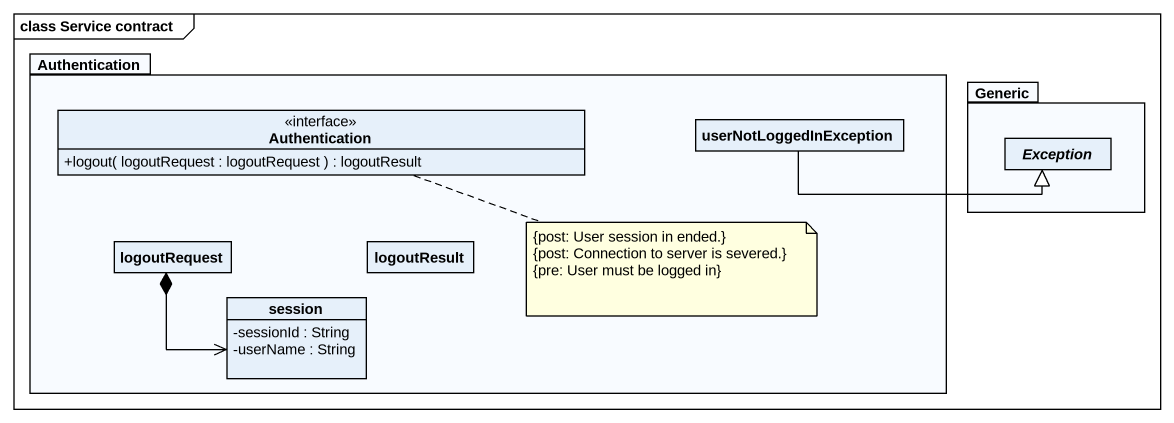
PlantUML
@startuml
mainframe class Service contract
hide circle
hide empty members
skinparam classAttributeIconSize 0
package Authentication {
  interface "Authentication" as Authentication_2 {
    +logout( logoutRequest : logoutRequest ) : logoutResult
  }
  class userNotLoggedInException
  class logoutRequest
  class logoutResult
  class session {
    -sessionId : String
    -userName : String
  }
}
package Generic {
  abstract class "Exception" as Exception_
}
userNotLoggedInException -right-|> Exception_
logoutRequest *--> session
note right of Authentication_2
  {post: User session in ended.}
  {post: Connection to server is severed.}
  {pre: User must be logged in}
end note
@enduml
